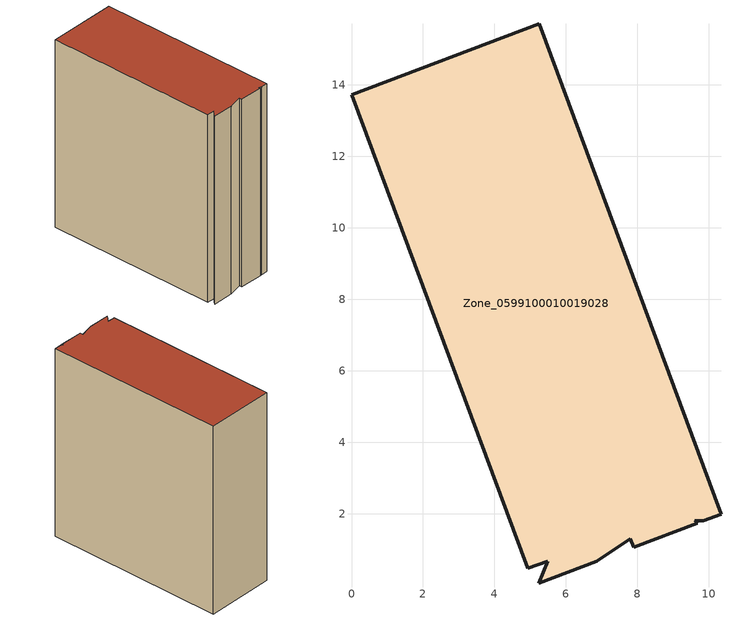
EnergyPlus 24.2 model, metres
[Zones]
Zone_0599100010019028
 floor ground (C_G): 10.34,1.99 9.84,1.8 9.6,1.8 9.68,1.74 7.9,1.06 7.81,1.3 6.86,0.67 5.24,0.05 5.5,0.67 4.93,0.47 0,13.73 5.26,15.72 z0
 wall outside (C_F): 10.34,1.99 5.26,15.72 0,13.73 4.93,0.47 5.5,0.67 5.24,0.05 6.86,0.67 7.81,1.3 7.9,1.06 9.68,1.74 9.6,1.8 9.84,1.8 10.34,1.99 z0:15.52
 roof outside (C_R): 9.84,1.8 10.34,1.99 5.26,15.72 0,13.73 4.93,0.47 5.5,0.67 5.24,0.05 6.86,0.67 7.81,1.3 7.9,1.06 9.68,1.74 9.6,1.8 z15.52
[BUILDING]
Pand.0599100010019028: North Axis=0; Terrain=City; Loads Convergence Tolerance Value=0.04; Temperature Convergence Tolerance Value=0.4; Solar Distribution=FullExterior; Maximum Number of Warmup Days=25; Minimum Number of Warmup Days=1
[Site:Location]
Rotterdam.The.Hague.AP_ZH_NLD Design_Conditions: Latitude=51.96; Longitude=4.45; Time Zone=1; Elevation=-4.5
[SITE:GROUNDTEMPERATURE:BUILDINGSURFACE]
18, 18, 18, 18, 18, 18, 18, 18, 18, 18, 18, 18
[MATERIAL] Thermal Absorptance=0.9; Solar Absorptance=0.7; Visible Absorptance=0.7
Name | Roughness | Thickness | Conductivity | Density | Specific Heat
G.TI.1946 | MediumSmooth | 0.15 | 1 | 540 | 1210
F.TI.1946 | Rough | 0.3 | 0.857143 | 1920 | 840
R.TI.1946 | MediumRough | 0.2 | 0.1 | 1500 | 1000
[CONSTRUCTION]
C_G: G.TI.1946
C_F: F.TI.1946
C_R: R.TI.1946
[ZONE]
Zone_0599100010019028: Type=1; Multiplier=1; Ceiling Height=Autocalculate; Volume=Autocalculate; Floor Area=autocalculate; Part of Total Floor Area=Yes
[ZONEINFILTRATION:DESIGNFLOWRATE]
Infil_Zone_0599100010019028: Zone or ZoneList or Space or SpaceList=Zone_0599100010019028; Schedule=AlwaysOn; Design Flow Rate Calculation Method=Flow/Area; Flow Rate per Floor Area=0.003; Constant Term Coefficient=1; Temperature Term Coefficient=0; Velocity Term Coefficient=0; Velocity Squared Term Coefficient=0
[HVACTEMPLATE:ZONE:IDEALLOADSAIRSYSTEM]
Zone_0599100010019028: Maximum Heating Supply Air Temperature=50; Minimum Cooling Supply Air Temperature=13; Maximum Heating Supply Air Humidity Ratio=0.0156; Minimum Cooling Supply Air Humidity Ratio=0.0077; Heating Limit=NoLimit; Cooling Limit=NoLimit; Dehumidification Control Type=ConstantSensibleHeatRatio; Cooling Sensible Heat Ratio=0.7; Dehumidification Setpoint=60; Humidification Control Type=None; Humidification Setpoint=30; Outdoor Air Method=None; Outdoor Air Flow Rate per Person=0.00944; Outdoor Air Flow Rate per Zone Floor Area=0; Outdoor Air Flow Rate per Zone=0; Demand Controlled Ventilation Type=None; Outdoor Air Economizer Type=NoEconomizer; Heat Recovery Type=None; Sensible Heat Recovery Effectiveness=0.7; Latent Heat Recovery Effectiveness=0.65
[ZONECONTROL:THERMOSTAT]
ThermostatControl_Zone_0599100010019028: Zone or ZoneList=Zone_0599100010019028; Control Type Schedule=DualSetpointControlType; Control 1=Thermostat_Zone_0599100010019028; Temperature Difference Between Cutout And Setpoint=0
[THERMOSTATSETPOINT:DUALSETPOINT]
Thermostat_Zone_0599100010019028: Heating Setpoint Temperature Schedule=HeatingSetpoint_Zone_0599100010019028; Cooling Setpoint Temperature Schedule=CoolingSetpoint_Zone_0599100010019028
[SCHEDULE:COMPACT]
HeatingSetpoint_Zone_0599100010019028: Through: 12/31, For: AllDays, Until: 24:00, 21
CoolingSetpoint_Zone_0599100010019028: Through: 12/31, For: AllDays, Until: 24:00, 24
DualSetpointControlType: Through: 12/31, For: AllDays, Until: 24:00, 4
AlwaysOn: Through: 12/31, For: AllDays, Until: 24:00, 1
